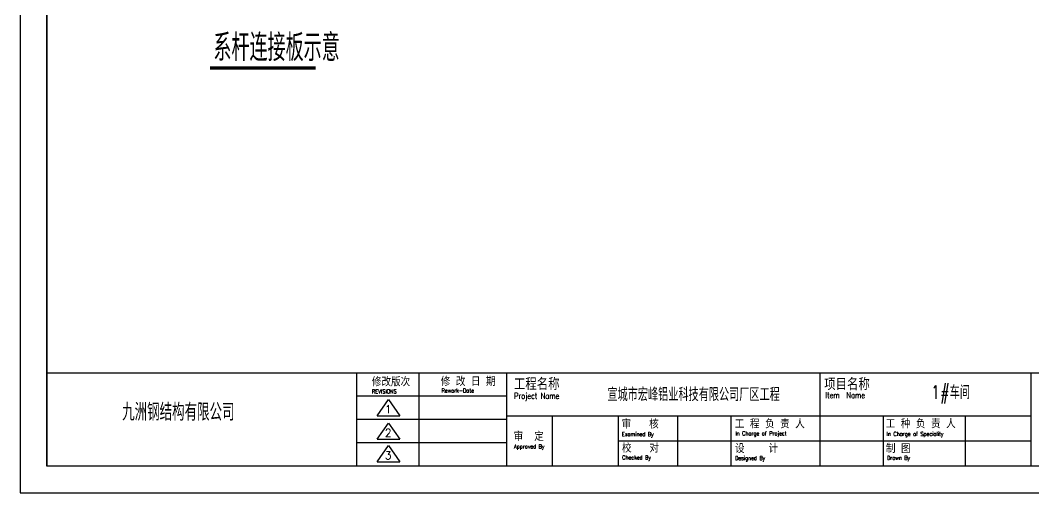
# Model space of a CAD drawing. Header units: inches. Extents: x 129725932 to 129894734, y 55771230 to 55809283.
# Drawn here: x 129785752 to 129793217, y 55771230 to 55774713 of the extents above; entities that cross this region are included whole.
import ezdxf
from ezdxf.enums import TextEntityAlignment as Align

# ---------------------------------------------------------------- set-up
doc = ezdxf.new("R2010")
doc.units = ezdxf.units.IN
doc.header["$MEASUREMENT"] = 0
doc.layers.add('TK', color=140, linetype='Continuous')
doc.layers.add('细线', color=37, linetype='Continuous')
doc.styles.add('ARIAL', font='swisscl.ttf', dxfattribs={"width": 0.7})
doc.styles.add('DIM_FONT', font='romans.shx', dxfattribs={"width": 0.618, "bigfont": '1hztxt.shx'})
doc.styles.add('HZXY', font='romand.shx', dxfattribs={"bigfont": 'hzxy.shx'})
doc.styles.add('ROMANC', font='romanc.shx', dxfattribs={"width": 0.8, "bigfont": 'hztxt.shx'})
doc.styles.get("Standard").update_dxf_attribs({"font": 'txt', "bigfont": 'gbcbig.shx'})

# ---------------------------------------------------------------- blocks, each defined once
blk = doc.blocks.new('11111')
at = {"layer": 'TK', "lineweight": -3}
for p, q in [((6334425.8, 2886357), (6334425.8, 2870306.6)), ((6334616.6, 2885879.9), (6334616.6, 2870497.5)), ((6334616.6, 2870497.5), (6334616.6, 2885879.9)), ((6334616.6, 2871165.4), (6345571.4, 2871165.4)), ((6334616.6, 2871165.4), (6334616.6, 2870497.5)), ((6336830.5, 2871165.4), (6336830.5, 2870497.5)), ((6337276.4, 2871165.4), (6337276.4, 2870497.5)), ((6337903.3, 2871165.4), (6337903.3, 2870497.5)), ((6340145.3, 2871165.4), (6340145.3, 2870497.5)), ((6341653.6, 2871165.4), (6341653.6, 2870497.5)), ((6341653.6, 2871165.4), (6341653.6, 2870497.5)), ((6337903.3, 2870998.5), (6336830.5, 2870998.5)), ((6336978.3, 2870858.1), (6337059.4, 2870974)), ((6337059.4, 2870974), (6337140.5, 2870858.1)), ((6336978.3, 2870858.1), (6337140.5, 2870858.1)), ((6337903.3, 2870858), (6341653.6, 2870858)), ((6338231.7, 2870858), (6338231.7, 2870497.5)), ((6338703.4, 2870858), (6338703.4, 2870497.5)), ((6339127.5, 2870858), (6339127.5, 2870497.5)), ((6339509.2, 2870858), (6339509.2, 2870497.5)), ((6340598.7, 2870858), (6340598.7, 2870497.5)), ((6341185.7, 2870858), (6341185.7, 2870497.5)), ((6337903.3, 2870831.5), (6336830.5, 2870831.5)), ((6336978.3, 2870689.7), (6337059.4, 2870805.6)), ((6337059.4, 2870805.6), (6337140.5, 2870689.7)), ((6336978.3, 2870689.7), (6337140.5, 2870689.7)), ((6337903.3, 2870664.5), (6336830.5, 2870664.5)), ((6336978.3, 2870528.5), (6337059.4, 2870644.4)), ((6337059.4, 2870644.4), (6337140.5, 2870528.5)), ((6338703.4, 2870677.7), (6341653.6, 2870677.7)), ((6345571.4, 2870497.5), (6334616.6, 2870497.5)), ((6336978.3, 2870528.5), (6337140.5, 2870528.5)), ((6334425.8, 2870306.6), (6345762.2, 2870306.6))]:
    blk.add_line(p, q, dxfattribs=at)
at = {"layer": 'TK', "lineweight": -3, "style": 'HZXY', "width": 1}
for s, height, p in [('修改版次', 57.25, (6336940.2, 2871069.3)), ('修 改 日 期', 57.25, (6337433.3, 2871071.9)), ('工程名称', 85.88, (6337957, 2871041.9)), ('项目名称', 85.88, (6340176.4, 2871040.6)), ('审   核', 57.25, (6338726.8, 2870766.7)), ('工 程 负 责 人', 57.25, (6339537.1, 2870768.3)), ('工 种 负 责 人', 57.25, (6340616.4, 2870769.2)), ('审  定 ', 57.25, (6337955, 2870678.4)), ('校   对', 57.25, (6338729.6, 2870594.9)), ('设    计 ', 57.25, (6339538.6, 2870591.9)), ('制 图', 57.25, (6340618.1, 2870591.6))]:
    blk.add_text(s, height=height, dxfattribs=at).set_placement(p)
at = {"layer": 'TK', "lineweight": -3, "style": 'ROMANC', "text_generation_flag": 6, "width": 0.75}
for s, height, p in [('Rework-Date', 28.627, (6337439.8, 2871023.6)), ('REVISIONS', 28.63, (6336941.1, 2871017.8)), ('Project Name', 41.987, (6337958.4, 2870978.8)), ('Item  Name', 41.99, (6340185.6, 2870983.7)), ('Examined By', 28.627, (6338729.5, 2870711.7)), ('In Charge of Project', 28.627, (6339541.2, 2870717.5)), ('In Charge of Speciality', 28.627, (6340623.2, 2870713)), ('Approved By', 28.627, (6337957.3, 2870623.7)), ('Checked By', 28.63, (6338731.3, 2870544.5)), ('Designed By', 28.627, (6339538.8, 2870540.4)), ('Drawn By', 28.63, (6340626, 2870542))]:
    blk.add_text(s, height=height, rotation=180, dxfattribs=at).set_placement(p)
at = {"layer": 'TK', "width": 1}
blk.add_text('九洲钢结构有限公司', height=124.05, dxfattribs=at).set_placement((6335154.6, 2870822.2))
at = {"layer": 'TK', "lineweight": -3}
for tag, height, style, width, p in [('PROJECT-NAME', 95.4, 'HZXY', 0.8, (6339242.7, 2871015.3)), ('ITEM-NAME', 95.4, 'HZXY', 0.8, (6341079.8, 2871018.9)), ('DISCIPLINE', 57.3, 'HZXY', 1, (6344328.6, 2871082.6)), ('DRAWING-TITLE', 95.4, 'HZXY', 0.8, (6342797.5, 2870944.3)), ('STATUS', 57.3, 'HZXY', 0.8, (6345235.8, 2871000.4)), ('版本号', 57.3, 'HZXY', 1, (6337057.1, 2870903.9)), ('REWORK-DATE', 57.3, 'ARIAL', 1, (6337574.4, 2870911.2)), ('SCALE', 57.3, 'ARIAL', 1, (6344326.2, 2870923)), ('DRAWING-TITLE', 95.4, 'HZXY', 0.8, (6342791.4, 2870805.4)), ('版本号', 57.3, 'HZXY', 1, (6337057.1, 2870735.6)), ('REWORK-DATE', 57.3, 'ARIAL', 1, (6337574.4, 2870744.2)), ('DATE', 57.3, 'ARIAL', 1, (6344324.1, 2870749.1)), ('DRAWING-TITLE', 95.4, 'HZXY', 0.8, (6342792.9, 2870673)), ('PROJECT-NUMBER', 57.3, 'ARIAL', 0.9, (6345225.3, 2870672.6)), ('版本号', 57.3, 'HZXY', 1, (6337057.1, 2870574.3)), ('REWORK-DATE', 57.3, 'ARIAL', 1, (6337574.4, 2870577.2)), ('DRAWING-NUMBER', 57.3, 'ARIAL', 1, (6344326.7, 2870583.8))]:
    blk.add_attdef(tag, text='', height=height, dxfattribs=dict(at, style=style, width=width)).set_placement(p, align=Align.MIDDLE)

msp = doc.modelspace()

# ---------------------------------------------------------------- linework, layer by layer
at = {"layer": '细线', "lineweight": -3, "const_width": 23.3}
msp.add_lwpolyline([(129787148.7, 55774361.3), (129787927.5, 55774361.3)], dxfattribs=at)

# ---------------------------------------------------------------- block references
ref = msp.add_blockref('11111', (123262367.8, 52815300.9), dxfattribs=dict(xscale=1.029830321669579, yscale=1.029830329120159, zscale=1.029830305831691))
ref.add_attrib('版本号', '1', dxfattribs={"layer": 'TK', "lineweight": -3, "height": 59, "style": 'HZXY', "width": 1}).set_placement((129788461.2, 55771844.8), align=Align.MIDDLE)
ref.add_attrib('版本号', '2', dxfattribs={"layer": 'TK', "lineweight": -3, "height": 59, "style": 'HZXY', "width": 1}).set_placement((129788461.2, 55771671.4), align=Align.MIDDLE)
ref.add_attrib('版本号', '3', dxfattribs={"layer": 'TK', "lineweight": -3, "height": 59, "style": 'HZXY', "width": 1}).set_placement((129788461.2, 55771505.3), align=Align.MIDDLE)
ref.add_attrib('ITEM-NAME', '1#车间', dxfattribs={"layer": 'TK', "lineweight": -3, "height": 98.27, "style": 'HZXY', "width": 0.8}).set_placement((129792603.9, 55771963.2), align=Align.MIDDLE)
ref.add_attrib('PROJECT-NAME', '宣城市宏峰铝业科技有限公司厂区工程', dxfattribs={"layer": 'TK', "lineweight": -3, "height": 98.271, "style": 'HZXY', "width": 0.8}).set_placement((129790712, 55771959.5), align=Align.MIDDLE)

# ---------------------------------------------------------------- texts
at = {"layer": '细线', "color": 4, "lineweight": -3, "style": 'DIM_FONT', "width": 0.7}
msp.add_text('系杆连接板示意', height=200, dxfattribs=at).set_placement((129787174.3, 55774411.3))

doc.saveas('drawing.dxf')
